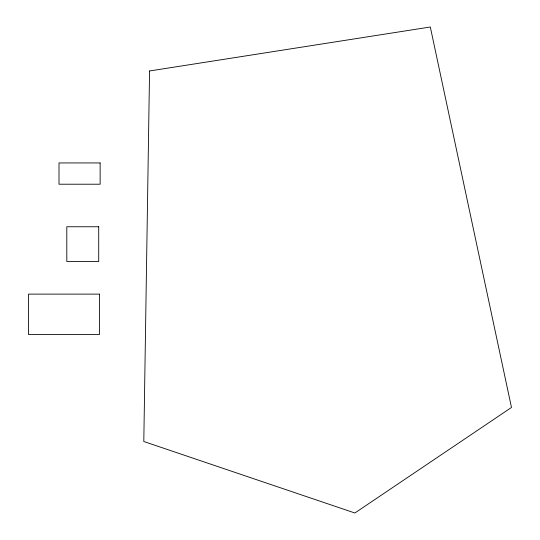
<?xml version="1.0" encoding="UTF-8"?>
<svg xmlns="http://www.w3.org/2000/svg" width="540" height="540" viewBox="0 0 540 540"><rect width="100%" height="100%" fill="white"/><g stroke="black" fill="none" stroke-linecap="round" stroke-linejoin="round"><path stroke-width="0.81" d="M149.56 70.97L143.802 441.504L354.875 513L511.481 407.464L430.312 27L149.56 70.97M100.13 162.945L59.009 162.945L59.009 184.214L100.13 184.214L100.13 162.945M98.712 226.76L66.805 226.76L66.805 261.502L98.712 261.502L98.712 226.76M99.421 294.111L28.519 294.111L28.519 334.53L99.421 334.53L99.421 294.111"/></g></svg>
